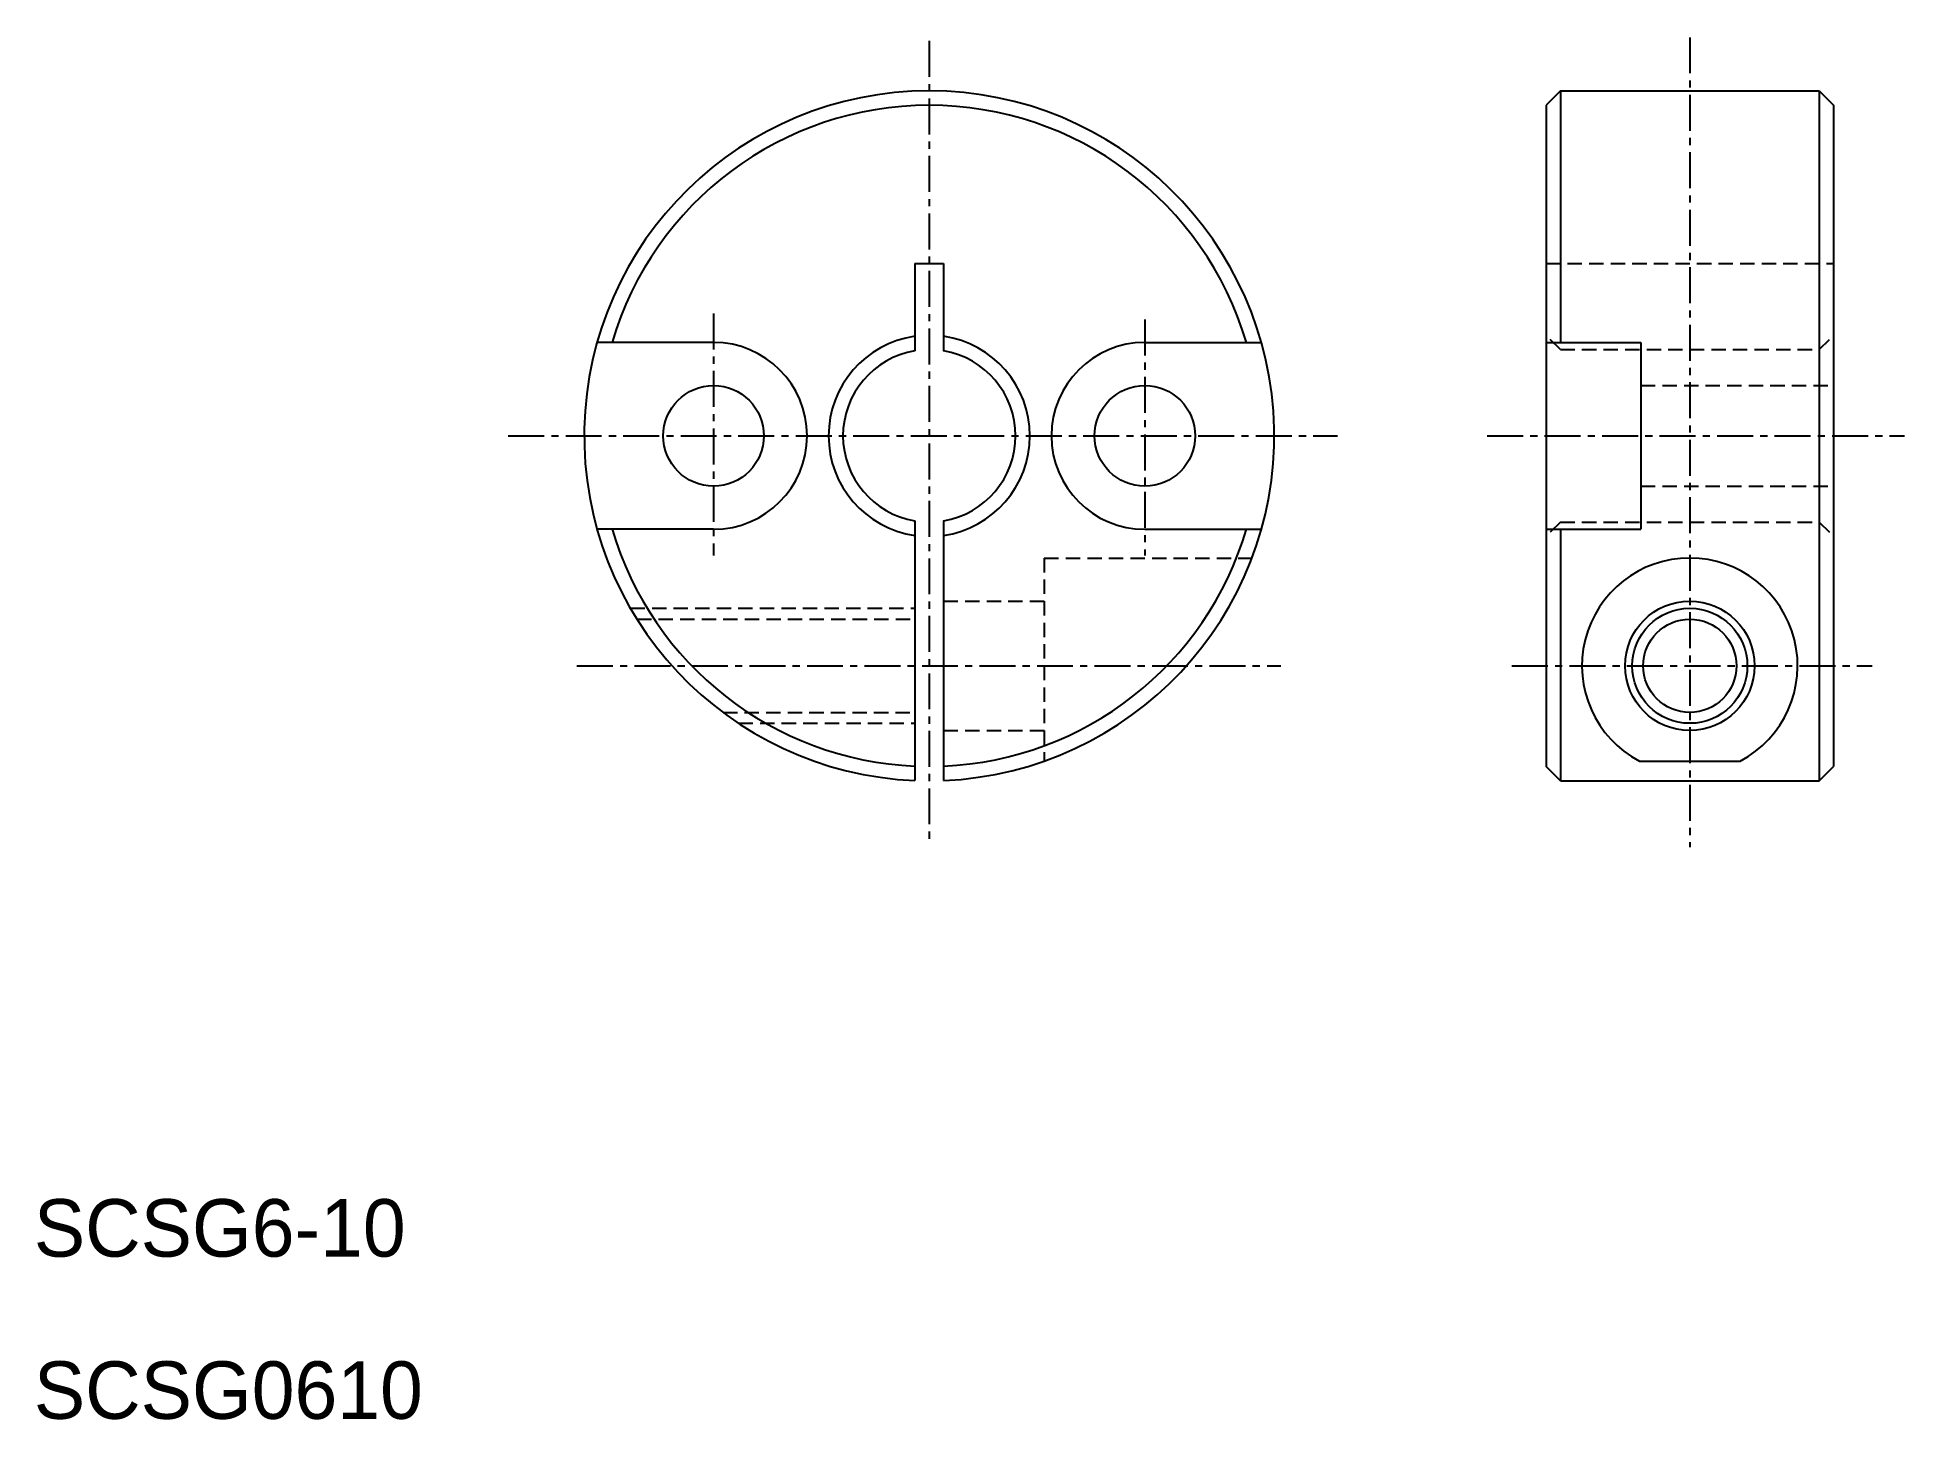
# Model space of a CAD drawing. Extents: x 10.1 to 75.1, y 10 to 58.1.
import ezdxf

# ---------------------------------------------------------------- set-up
doc = ezdxf.new("R2010")
doc.units = 0
doc.linetypes.add('CENTER', pattern=[2, 1.25, -0.25, 0.25, -0.25])
doc.linetypes.add('DASHED', pattern=[0.75, 0.5, -0.25])
doc.layers.get('0').update_dxf_attribs({"linetype": 'CONTINUOUS'})
doc.layers.add('CENTER', color=1, linetype='CENTER')

msp = doc.modelspace()

# ---------------------------------------------------------------- linework, layer by layer
at = {"color": 7, "linetype": 'CONTINUOUS'}
for p, q in [((63.096, 56.195), (62.596, 55.695)), ((63.096, 56.195), (72.096, 56.195)), ((63.096, 56.195), (63.096, 47.445)), ((72.096, 56.195), (72.096, 32.195)), ((72.096, 56.195), (72.596, 55.695)), ((62.596, 55.695), (62.596, 32.695)), ((72.596, 55.695), (72.596, 32.695)), ((40.642, 50.195), (41.642, 50.195)), ((40.642, 50.195), (40.642, 47.153)), ((41.642, 50.195), (41.642, 47.153)), ((33.642, 47.445), (29.591, 47.445)), ((48.642, 47.445), (52.694, 47.445)), ((62.596, 47.445), (65.896, 47.445)), ((65.896, 47.445), (65.896, 40.945)), ((33.642, 40.945), (29.591, 40.945)), ((40.642, 41.237), (40.642, 32.206)), ((41.642, 41.237), (41.642, 32.206)), ((48.642, 40.945), (52.694, 40.945)), ((62.596, 40.945), (65.896, 40.945)), ((63.096, 40.945), (63.096, 32.195)), ((63.096, 32.195), (62.596, 32.695)), ((65.841, 32.882), (69.352, 32.882)), ((72.096, 32.195), (72.596, 32.695)), ((63.096, 32.195), (72.096, 32.195))]:
    msp.add_line(p, q, dxfattribs=at)
at = {"color": 3, "linetype": 'DASHED'}
for p, q in [((62.596, 50.195), (72.596, 50.195)), ((63.096, 47.195), (62.596, 47.695)), ((72.096, 47.195), (72.596, 47.695)), ((63.096, 47.195), (72.096, 47.195)), ((65.896, 45.945), (72.596, 45.945)), ((65.896, 42.445), (72.596, 42.445)), ((63.096, 41.195), (62.596, 40.695)), ((63.096, 41.195), (72.096, 41.195)), ((72.096, 41.195), (72.596, 40.695)), ((45.142, 39.945), (45.142, 32.882)), ((45.142, 39.945), (52.365, 39.945)), ((41.642, 38.445), (45.142, 38.445)), ((30.75, 38.195), (40.642, 38.195)), ((30.978, 37.816), (40.642, 37.816)), ((33.971, 34.574), (40.642, 34.574)), ((34.509, 34.195), (40.642, 34.195)), ((41.642, 33.945), (45.142, 33.945))]:
    msp.add_line(p, q, dxfattribs=at)
at = {"color": 7, "linetype": 'CONTINUOUS'}
for centre, radius in [((33.642, 44.195), 1.75), ((48.642, 44.195), 1.75), ((67.596, 36.195), 2.25), ((67.596, 36.195), 1.621)]:
    msp.add_circle(centre, radius, dxfattribs=at)
at = {"color": 3}
msp.add_circle((67.596, 36.195), 2, dxfattribs=at)
at = {"color": 7, "linetype": 'CONTINUOUS'}
for centre, radius, start, end in [((41.142, 44.195), 12, 272.38802, 267.61198), ((41.142, 44.195), 11.5, 16.41596, 163.58404), ((33.642, 44.195), 3.25, 270, 90), ((41.142, 44.195), 3.5, 98.21321, 261.78679), ((41.142, 44.195), 3.5, 278.21321, 81.78679), ((48.642, 44.195), 3.25, 90, 270), ((41.142, 44.195), 3, 99.59407, 260.40593), ((41.142, 44.195), 3, 279.59407, 80.40593), ((41.142, 44.195), 11.5, 196.41596, 267.50809), ((41.142, 44.195), 11.5, 272.49191, 343.58404), ((67.596, 36.195), 3.75, 297.91347, 242.08653)]:
    msp.add_arc(centre, radius, start, end, dxfattribs=at)
at = {"layer": 'CENTER', "color": 1, "linetype": 'CENTER'}
for p, q in [((41.142, 57.932), (41.142, 30.068)), ((67.596, 58.058), (67.596, 29.881)), ((33.642, 48.454), (33.642, 40.038)), ((48.642, 48.243), (48.642, 40.038)), ((26.499, 44.195), (55.341, 44.195)), ((60.547, 44.195), (75.069, 44.195)), ((28.891, 36.195), (53.371, 36.195)), ((61.408, 36.195), (73.943, 36.195))]:
    msp.add_line(p, q, dxfattribs=at)

# ---------------------------------------------------------------- texts
at = {"color": 7, "linetype": 'CONTINUOUS'}
for s, p in [('SCSG6-10', (10, 15.642)), ('SCSG0610', (10, 10))]:
    msp.add_text(s, height=2, dxfattribs=at).set_placement(p)

doc.saveas('drawing.dxf')
